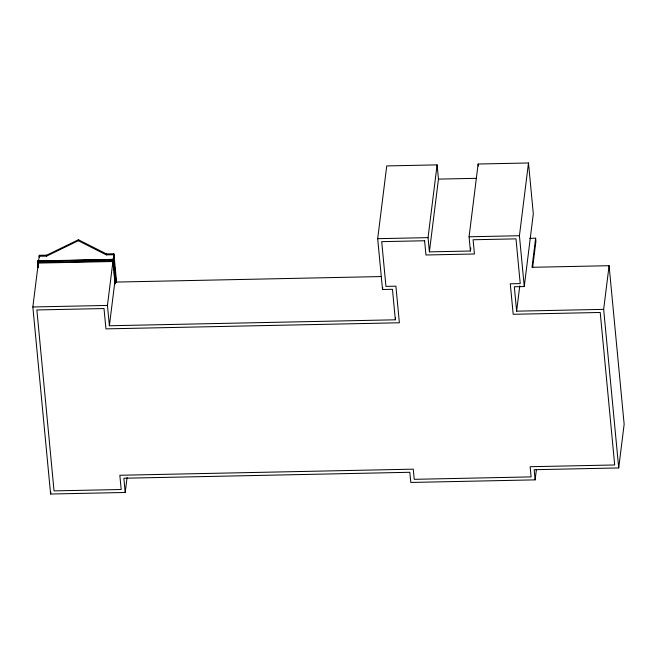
<?xml version="1.0" encoding="UTF-8"?>
<svg xmlns="http://www.w3.org/2000/svg" width="657" height="657" viewBox="0 0 657 657"><rect width="100%" height="100%" fill="white"/><g stroke="black" fill="none" stroke-linecap="round" stroke-linejoin="round"><path stroke-width="0.99" d="M115.993 281.763L113.866 259.359L37.605 260.944L38.131 267.654M37.786 261.478L37.646 262.57L113.497 260.985L113.628 259.893L37.564 261.314L113.866 259.359M127.072 477.499L125.208 492.471L50.605 494.023L32.85 306.975L38.32 263.063L112.922 261.511L115.041 283.873M38.615 260.714L39.289 255.302L46.746 255.146L78.429 239.748L106.426 253.906L113.891 253.75L116.593 282.214M39.165 256.271L46.622 256.115L46.746 255.146M46.622 256.115L78.306 240.717L78.429 239.748M50.605 494.023L50.86 492.003M114.055 257.766L113.768 254.719L106.303 254.875L106.426 253.906M395.604 317.783L395.35 319.803L109.382 325.757L107.452 305.423L112.922 261.511M108.972 260.5L113.053 260.418L113.891 253.75M109.382 325.757L114.819 282.099L381.61 276.548M395.35 319.803L392.459 289.302L382.514 289.507L377.685 238.68L386.743 165.925L437.102 164.874L438.457 179.106L429.391 251.869L470.42 251.015L470.798 247.976M382.514 289.507L382.76 287.487M429.391 251.869L428.044 237.637L437.102 164.874M470.42 251.015L469.073 236.783L478.132 164.02L528.491 162.977L533.312 213.804L524.253 286.559L514.308 286.764L516.624 311.163L603.66 309.357L609.096 265.699L532.006 267.3L535.627 238.204L529.665 238.327M524.253 286.559L519.424 235.732L528.491 162.977M516.624 311.163L519.769 285.902M532.671 267.342L535.923 241.25L535.627 238.204M125.208 492.471L123.861 478.239L409.828 472.284L410.797 482.452L535.127 479.865L536.391 469.763M535.127 479.865L534.166 469.698L618.713 467.94L624.15 424.282L609.096 265.699M113.053 260.418L113.825 259.72L115.952 282.124M438.457 179.106L476.407 178.318M377.685 238.68L428.044 237.637M469.073 236.783L519.424 235.732M45.612 261.823L53.784 261.65M77.288 261.166L85.467 260.993M32.85 306.975L107.452 305.423M78.306 240.717L106.303 254.875M603.66 309.357L618.713 467.94M478.132 164.02L478.329 166.057M113.628 259.893L115.665 281.303M113.497 260.985L115.517 282.338M113.538 265.502L114.022 270.585M114.261 272.253L114.696 277.697M114.934 279.373L115.279 283.799M39.289 255.302L39.477 257.33M37.975 263.506L38.369 267.571M37.605 260.944L38.254 267.744M424.603 240.758L381.701 241.653L385.955 286.386L395.9 286.173L399.374 322.776L105.941 328.878L104.011 308.552L36.866 309.948L54.046 490.894L121.192 489.498L119.837 475.266L413.269 469.164L414.238 479.323L531.111 476.892L530.142 466.725L614.689 464.967L600.219 312.477L513.183 314.292L510.284 283.799L520.229 283.586L515.983 238.861L473.089 239.756L474.444 253.988L425.95 254.99L424.603 240.758"/></g></svg>
